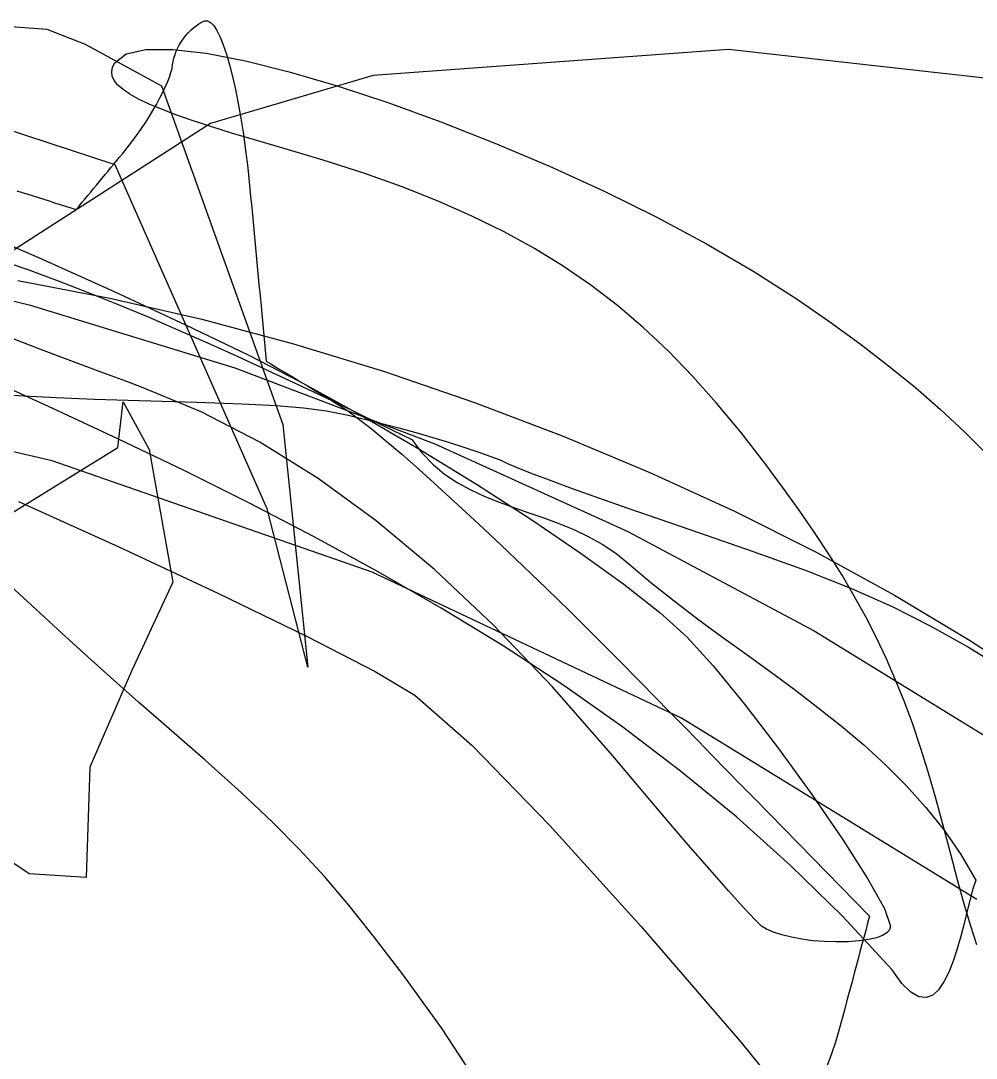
# Model space of a CAD drawing. Extents: x -75 to 75, y -75 to 75.
# Drawn here: x 20.72 to 42.74, y 51.09 to 75 of the extents above; entities that cross this region are included whole.
import ezdxf

# ---------------------------------------------------------------- set-up
doc = ezdxf.new("R2010")
doc.units = 0
for name, color, linetype in [('cat', 7, 'CONTINUOUS'), ('darth', 7, 'CONTINUOUS'), ('heart', 7, 'CONTINUOUS'), ('ironman', 7, 'CONTINUOUS'), ('jackskellington', 7, 'CONTINUOUS'), ('mushroom', 7, 'CONTINUOUS'), ('stormtrooper', 7, 'CONTINUOUS'), ('thundercats', 7, 'CONTINUOUS'), ('wolf', 7, 'CONTINUOUS')]:
    doc.layers.add(name, color=color, linetype=linetype)

msp = doc.modelspace()

# ---------------------------------------------------------------- linework, layer by layer
at = {"layer": 'cat', "color": 7}
for p, q in [((24.69923, 74.836785), (24.761858, 74.885652)), ((24.761858, 74.885652), (24.826204, 74.928654)), ((24.826204, 74.928654), (24.891971, 74.965281)), ((24.891971, 74.965281), (24.958747, 74.994925)), ((24.958747, 74.994925), (25.027042, 74.999977)), ((25.027042, 74.999977), (25.097358, 74.963452)), ((25.097358, 74.963452), (25.169195, 74.887469)), ((25.169195, 74.887469), (25.24194, 74.774081)), ((24.473808, 74.593354), (24.525612, 74.660435)), ((24.525612, 74.660435), (24.580753, 74.72367)), ((24.580753, 74.72367), (24.638727, 74.782655)), ((24.638727, 74.782655), (24.69923, 74.836785)), ((25.24194, 74.774081), (25.315089, 74.625197)), ((25.315089, 74.625197), (25.38814, 74.442757)), ((24.306664, 74.297718), (24.341671, 74.374714)), ((24.341671, 74.374714), (24.381436, 74.449988)), ((24.381436, 74.449988), (24.425649, 74.523038)), ((24.425649, 74.523038), (24.473808, 74.593354)), ((25.38814, 74.442757), (25.460581, 74.22872)), ((24.234119, 74.061673), (24.252548, 74.140692)), ((24.252548, 74.140692), (24.276819, 74.219508)), ((24.276819, 74.219508), (24.306664, 74.297718)), ((25.460581, 74.22872), (25.531811, 73.985024)), ((24.182924, 73.804382), (24.207703, 73.899082)), ((24.207703, 73.899082), (24.221984, 73.98306)), ((24.221984, 73.98306), (24.234119, 74.061673)), ((25.531811, 73.985024), (25.601319, 73.713608)), ((24.104209, 73.586862), (24.148219, 73.699946)), ((24.148219, 73.699946), (24.182924, 73.804382)), ((25.601319, 73.713608), (25.668601, 73.416425)), ((23.990688, 73.338919), (24.051496, 73.466167)), ((24.051496, 73.466167), (24.104209, 73.586862)), ((25.668601, 73.416425), (25.733049, 73.095412)), ((23.847221, 73.068962), (23.922393, 73.206167)), ((23.922393, 73.206167), (23.990688, 73.338919)), ((23.678356, 72.785362), (23.765673, 72.928336)), ((23.765673, 72.928336), (23.847221, 73.068962)), ((25.733049, 73.095412), (25.794263, 72.752526)), ((23.58588, 72.641076), (23.678356, 72.785362)), ((25.794263, 72.752526), (25.851628, 72.389706)), ((23.387879, 72.352772), (23.488852, 72.496525)), ((23.488852, 72.496525), (23.58588, 72.641076)), ((23.176441, 72.071817), (23.283547, 72.210854)), ((23.283547, 72.210854), (23.387879, 72.352772)), ((25.851628, 72.389706), (25.904643, 72.008898)), ((23.067142, 71.936714), (23.176441, 72.071817)), ((25.904643, 72.008898), (25.952703, 71.612046)), ((22.866812, 71.695412), (22.933585, 71.775845)), ((22.933585, 71.775845), (23.000362, 71.856281)), ((23.000362, 71.856281), (23.067142, 71.936714)), ((22.666482, 71.454106), (22.733259, 71.534539)), ((22.733259, 71.534539), (22.800035, 71.614975)), ((22.800035, 71.614975), (22.866812, 71.695412)), ((25.952703, 71.612046), (25.9954, 71.201085)), ((22.466152, 71.2128), (22.532929, 71.293234)), ((22.532929, 71.293234), (22.599705, 71.37367)), ((22.599705, 71.37367), (22.666482, 71.454106)), ((20.632868, 71.082888), (20.757031, 71.043529)), ((20.757031, 71.043529), (20.881206, 71.004173)), ((22.265825, 70.971492), (22.332599, 71.051928)), ((22.332599, 71.051928), (22.399376, 71.132364)), ((22.399376, 71.132364), (22.466152, 71.2128)), ((25.9954, 71.201085), (26.019474, 70.948146)), ((20.881206, 71.004173), (21.005367, 70.964713)), ((21.005367, 70.964713), (21.129542, 70.925357)), ((21.129542, 70.925357), (21.253706, 70.885998)), ((21.253706, 70.885998), (21.377881, 70.84664)), ((21.377881, 70.84664), (21.502044, 70.807284)), ((21.502044, 70.807284), (21.626216, 70.767925)), ((22.065495, 70.730186), (22.132269, 70.810622)), ((22.132269, 70.810622), (22.199046, 70.891059)), ((22.199046, 70.891059), (22.265825, 70.971492)), ((26.019474, 70.948146), (26.043547, 70.695205)), ((21.626216, 70.767925), (21.75038, 70.728569)), ((21.75038, 70.728569), (21.874544, 70.68921)), ((21.874544, 70.68921), (21.998719, 70.649753)), ((21.998719, 70.649753), (22.065495, 70.730186)), ((26.043547, 70.695205), (26.067621, 70.442263)), ((26.067621, 70.442263), (26.091694, 70.189321)), ((26.091694, 70.189321), (26.115768, 69.93638)), ((26.115768, 69.93638), (26.139842, 69.683441)), ((26.139842, 69.683441), (26.163915, 69.430499)), ((26.163915, 69.430499), (26.187989, 69.177558)), ((26.187989, 69.177558), (26.212062, 68.924619)), ((26.212062, 68.924619), (26.236136, 68.671677)), ((26.236136, 68.671677), (26.260209, 68.418735)), ((26.260209, 68.418735), (26.284283, 68.165797)), ((26.284283, 68.165797), (26.308356, 67.912855)), ((26.308356, 67.912855), (26.33243, 67.659913)), ((26.33243, 67.659913), (26.356504, 67.406972)), ((26.356504, 67.406972), (26.380577, 67.15403)), ((26.380577, 67.15403), (26.485668, 67.090798)), ((26.485668, 67.090798), (26.590759, 67.02756)), ((26.590759, 67.02756), (26.69585, 66.964326)), ((26.69585, 66.964326), (26.800944, 66.901091)), ((26.800944, 66.901091), (26.906035, 66.837854)), ((26.906035, 66.837854), (27.011127, 66.774622)), ((27.011127, 66.774622), (27.116218, 66.711384)), ((27.116218, 66.711384), (27.221312, 66.648149)), ((27.221312, 66.648149), (27.326403, 66.584915)), ((27.326403, 66.584915), (27.431494, 66.52168)), ((27.431494, 66.52168), (27.536588, 66.458445)), ((27.536588, 66.458445), (27.641679, 66.395208)), ((27.641679, 66.395208), (27.74677, 66.331973)), ((27.74677, 66.331973), (27.851861, 66.268738)), ((27.851861, 66.268738), (27.956955, 66.205504)), ((27.956955, 66.205504), (28.062046, 66.142269)), ((28.062046, 66.142269), (28.260675, 66.011284)), ((28.260675, 66.011284), (28.507374, 65.829188)), ((28.507374, 65.829188), (28.798591, 65.599254)), ((28.798591, 65.599254), (29.130763, 65.324761)), ((29.130763, 65.324761), (29.500311, 65.008991)), ((29.500311, 65.008991), (29.90368, 64.655217)), ((29.90368, 64.655217), (30.3373, 64.26673)), ((30.3373, 64.26673), (30.797624, 63.846786)), ((30.797624, 63.846786), (31.281074, 63.398688)), ((31.281074, 63.398688), (31.784084, 62.925698)), ((31.784084, 62.925698), (32.303099, 62.431089)), ((32.303099, 62.431089), (32.834549, 61.918153)), ((32.834549, 61.918153), (33.374872, 61.390166)), ((33.374872, 61.390166), (33.920495, 60.850399)), ((33.920495, 60.850399), (34.467868, 60.302134)), ((34.467868, 60.302134), (35.013432, 59.74864)), ((35.013432, 59.74864), (35.342802, 59.412279)), ((35.342802, 59.412279), (35.672169, 59.075907)), ((35.672169, 59.075907), (36.001539, 58.739546)), ((36.001539, 58.739546), (36.33091, 58.403174)), ((36.33091, 58.403174), (36.660277, 58.066816)), ((36.660277, 58.066816), (36.989639, 57.730444)), ((36.989639, 57.730444), (37.319006, 57.394074)), ((37.319006, 57.394074), (37.648377, 57.057711)), ((37.648377, 57.057711), (37.977747, 56.721341)), ((37.977747, 56.721341), (38.307114, 56.38498)), ((38.307114, 56.38498), (38.636488, 56.048608)), ((38.636488, 56.048608), (38.965855, 55.71225)), ((38.965855, 55.71225), (39.295225, 55.375878)), ((39.295225, 55.375878), (39.62461, 55.039517)), ((39.62461, 55.039517), (39.953963, 54.703145)), ((39.953963, 54.703145), (40.283344, 54.366775)), ((40.283344, 54.366775), (40.239318, 54.202099)), ((40.195319, 54.037425), (40.151293, 53.872751)), ((40.239318, 54.202099), (40.195319, 54.037425)), ((40.151293, 53.872751), (40.107294, 53.708066)), ((40.107294, 53.708066), (40.063268, 53.543392)), ((40.019269, 53.378718), (39.975242, 53.214041)), ((40.063268, 53.543392), (40.019269, 53.378718)), ((39.975242, 53.214041), (39.931244, 53.049356)), ((39.887217, 52.884682), (39.843219, 52.720003)), ((39.931244, 53.049356), (39.887217, 52.884682)), ((39.843219, 52.720003), (39.799192, 52.555329)), ((39.755194, 52.390644), (39.711195, 52.22597)), ((39.799192, 52.555329), (39.755194, 52.390644)), ((39.711195, 52.22597), (39.667169, 52.061296)), ((39.62317, 51.89662), (39.579144, 51.731934)), ((39.667169, 52.061296), (39.62317, 51.89662)), ((39.579144, 51.731934), (39.499726, 51.460042)), ((39.499726, 51.460042), (39.407665, 51.188919)), ((39.407665, 51.188919), (39.303985, 50.920275))]:
    msp.add_line(p, q, dxfattribs=at)
at = {"layer": 'darth', "color": 7}
for p, q in [((19.395335, 70.295674), (21.129027, 69.540727)), ((21.129027, 69.540727), (22.870793, 68.758909)), ((22.870793, 68.758909), (24.520086, 67.994682)), ((24.520086, 67.994682), (25.976363, 67.292502)), ((21.261568, 67.3966), (20.44522, 67.704691)), ((21.999354, 67.118893), (21.261568, 67.3966)), ((25.976363, 67.292502), (27.139079, 66.696833)), ((22.635015, 66.880452), (21.999354, 67.118893)), ((23.144985, 66.690155), (22.635015, 66.880452)), ((23.505702, 66.556887), (23.144985, 66.690155)), ((24.877482, 65.987557), (23.505702, 66.556887)), ((27.139079, 66.696833), (28.522752, 65.931954)), ((26.231829, 65.28783), (24.877482, 65.987557)), ((28.522752, 65.931954), (29.894776, 65.132396)), ((27.575437, 64.452469), (26.231829, 65.28783)), ((29.894776, 65.132396), (31.222775, 64.319523)), ((28.915002, 63.476234), (27.575437, 64.452469)), ((31.222775, 64.319523), (32.474368, 63.514707)), ((20.666064, 63.919631), (22.980233, 62.875092)), ((30.257219, 62.35389), (28.915002, 63.476234)), ((32.474368, 63.514707), (33.617179, 62.739315)), ((22.980233, 62.875092), (25.26464, 61.808888)), ((33.617179, 62.739315), (34.618828, 62.014715)), ((31.608782, 61.080193), (30.257219, 62.35389)), ((34.618828, 62.014715), (35.446936, 61.362277)), ((25.26464, 61.808888), (27.305799, 60.819007)), ((35.446936, 61.362277), (36.069126, 60.803369)), ((32.976388, 59.649908), (31.608782, 61.080193)), ((27.305799, 60.819007), (28.890225, 60.003439)), ((36.069126, 60.803369), (36.6806, 60.134935)), ((36.6806, 60.134935), (37.405369, 59.248873)), ((28.890225, 60.003439), (29.804433, 59.460172)), ((34.366728, 58.057793), (32.976388, 59.649908)), ((29.804433, 59.460172), (31.118432, 58.302875)), ((37.405369, 59.248873), (38.183349, 58.230423)), ((31.118432, 58.302875), (32.907862, 56.46512)), ((38.183349, 58.230423), (38.954462, 57.164828)), ((34.974603, 57.336063), (34.366728, 58.057793)), ((35.55934, 56.648296), (34.974603, 57.336063)), ((38.954462, 57.164828), (39.658626, 56.137327)), ((32.907862, 56.46512), (35.015574, 54.133648)), ((36.106879, 56.010581), (35.55934, 56.648296)), ((36.603161, 55.439002), (36.106879, 56.010581)), ((39.658626, 56.137327), (40.235765, 55.233158)), ((37.034126, 54.949649), (36.603161, 55.439002)), ((40.235765, 55.233158), (40.625799, 54.537562)), ((37.385715, 54.558605), (37.034126, 54.949649)), ((37.643872, 54.281959), (37.385715, 54.558605)), ((40.625799, 54.537562), (40.768643, 54.135779)), ((37.794531, 54.135793), (37.643872, 54.281959)), ((35.015574, 54.133648), (37.284426, 51.495204)), ((37.910127, 54.062159), (37.794531, 54.135793)), ((38.067796, 53.993502), (37.910127, 54.062159)), ((40.747476, 54.052222), (40.685268, 53.978886)), ((40.768643, 54.135779), (40.747476, 54.052222)), ((38.260522, 53.931289), (38.067796, 53.993502)), ((38.481294, 53.877015), (38.260522, 53.931289)), ((38.723096, 53.832187), (38.481294, 53.877015)), ((38.978911, 53.798306), (38.723096, 53.832187)), ((39.24173, 53.776886), (38.978911, 53.798306)), ((40.262099, 53.823063), (40.045437, 53.793452)), ((40.441606, 53.864025), (40.262099, 53.823063)), ((40.582985, 53.916061), (40.441606, 53.864025)), ((40.685268, 53.978886), (40.582985, 53.916061)), ((39.504538, 53.769407), (39.24173, 53.776886)), ((39.792591, 53.775475), (39.504538, 53.769407)), ((40.045437, 53.793452), (39.792591, 53.775475)), ((37.284426, 51.495204), (39.557277, 48.736527))]:
    msp.add_line(p, q, dxfattribs=at)
at = {"layer": 'heart', "color": 7}
for p, q in [((37.032861, 74.334692), (28.839597, 73.73497)), ((46.654875, 73.25872), (37.032861, 74.334692)), ((28.839597, 73.73497), (25.091334, 72.632539)), ((25.091334, 72.632539), (9.939529, 62.895872))]:
    msp.add_line(p, q, dxfattribs=at)
at = {"layer": 'ironman', "color": 7}
for p, q in [((20.178769, 69.509736), (20.882245, 69.263717)), ((20.882245, 69.263717), (21.581735, 69.006192)), ((21.581735, 69.006192), (22.277434, 68.738075)), ((22.277434, 68.738075), (22.969534, 68.460284)), ((22.969534, 68.460284), (23.658229, 68.17373)), ((23.658229, 68.17373), (24.343714, 67.87933)), ((24.343714, 67.87933), (25.026181, 67.577998)), ((25.026181, 67.577998), (25.705824, 67.270653)), ((25.705824, 67.270653), (26.382837, 66.958204)), ((26.382837, 66.958204), (27.057414, 66.641571)), ((21.458611, 66.06728), (19.938084, 66.761673)), ((27.057414, 66.641571), (27.729748, 66.321666)), ((27.729748, 66.321666), (28.400034, 65.999408)), ((22.977375, 65.358385), (21.458611, 66.06728)), ((28.400034, 65.999408), (29.068463, 65.67571)), ((29.068463, 65.67571), (29.73523, 65.351485)), ((24.490519, 64.631254), (22.977375, 65.358385)), ((29.73523, 65.351485), (29.962859, 65.044072)), ((29.962859, 65.044072), (30.21518, 64.779353)), ((25.994186, 63.882154), (24.490519, 64.631254)), ((30.21518, 64.779353), (30.489316, 64.551845)), ((30.489316, 64.551845), (30.782401, 64.356062)), ((30.782401, 64.356062), (31.091564, 64.18652)), ((31.091564, 64.18652), (31.413933, 64.037738)), ((27.484518, 63.107356), (25.994186, 63.882154)), ((31.413933, 64.037738), (31.746639, 63.90423)), ((31.746639, 63.90423), (32.086807, 63.780515)), ((32.086807, 63.780515), (32.431569, 63.661104)), ((32.431569, 63.661104), (32.778054, 63.540516)), ((32.778054, 63.540516), (33.123392, 63.413267)), ((33.123392, 63.413267), (33.464712, 63.273878)), ((33.464712, 63.273878), (33.799142, 63.116855)), ((28.957659, 62.303121), (27.484518, 63.107356)), ((33.799142, 63.116855), (34.123811, 62.936724)), ((34.123811, 62.936724), (34.43585, 62.727995)), ((34.43585, 62.727995), (34.732386, 62.485185)), ((34.732386, 62.485185), (35.246629, 62.051176)), ((30.409752, 61.465717), (28.957659, 62.303121)), ((35.246629, 62.051176), (35.777672, 61.629567)), ((31.836939, 60.591415), (30.409752, 61.465717)), ((35.777672, 61.629567), (36.321506, 61.217082)), ((36.321506, 61.217082), (36.874114, 60.810436)), ((36.874114, 60.810436), (37.431486, 60.406353)), ((33.235361, 59.676476), (31.836939, 60.591415)), ((37.431486, 60.406353), (37.989612, 60.001548)), ((37.989612, 60.001548), (38.544477, 59.592743)), ((34.601164, 58.717172), (33.235361, 59.676476)), ((38.544477, 59.592743), (39.092073, 59.176655)), ((39.092073, 59.176655), (39.628389, 58.750002)), ((35.93049, 57.709765), (34.601164, 58.717172)), ((39.628389, 58.750002), (40.149407, 58.309507)), ((40.149407, 58.309507), (40.651122, 57.851887)), ((37.219484, 56.650526), (35.93049, 57.709765)), ((40.651122, 57.851887), (41.129517, 57.373861)), ((41.129517, 57.373861), (41.580585, 56.872149)), ((41.580585, 56.872149), (42.000311, 56.343471)), ((38.464284, 55.53572), (37.219484, 56.650526)), ((42.000311, 56.343471), (42.384686, 55.784541)), ((42.384686, 55.784541), (42.729695, 55.192086)), ((39.661033, 54.361611), (38.464284, 55.53572)), ((42.729695, 55.192086), (42.66543, 54.992383)), ((42.66543, 54.992383), (42.600166, 54.752883)), ((42.600166, 54.752883), (42.532514, 54.484126)), ((40.805879, 53.12447), (39.661033, 54.361611)), ((42.532514, 54.484126), (42.461093, 54.196655)), ((42.461093, 54.196655), (42.384517, 53.901013)), ((42.384517, 53.901013), (42.3014, 53.607736)), ((42.3014, 53.607736), (42.210361, 53.327373)), ((42.210361, 53.327373), (42.110008, 53.070461)), ((41.030559, 52.81426), (40.805879, 53.12447)), ((41.998962, 52.847542), (41.87584, 52.669161)), ((42.110008, 53.070461), (41.998962, 52.847542)), ((41.234851, 52.611836), (41.030559, 52.81426)), ((41.420141, 52.506657), (41.234851, 52.611836)), ((41.87584, 52.669161), (41.73925, 52.545855)), ((41.587812, 52.488171), (41.420141, 52.506657)), ((41.73925, 52.545855), (41.587812, 52.488171))]:
    msp.add_line(p, q, dxfattribs=at)
at = {"layer": 'jackskellington', "color": 7}
for p, q in [((20.174261, 66.391815), (20.791587, 66.353292)), ((20.791587, 66.353292), (21.536861, 66.317168)), ((21.536861, 66.317168), (22.419527, 66.28277)), ((22.419527, 66.28277), (23.449026, 66.249417)), ((23.449026, 66.249417), (24.782237, 66.208439)), ((24.782237, 66.208439), (25.813583, 66.170802)), ((25.813583, 66.170802), (26.610379, 66.12938)), ((26.610379, 66.12938), (27.239939, 66.07705)), ((27.239939, 66.07705), (27.769579, 66.006686)), ((27.769579, 66.006686), (28.266613, 65.911168)), ((28.266613, 65.911168), (28.798356, 65.783367)), ((28.798356, 65.783367), (29.432123, 65.616159)), ((29.432123, 65.616159), (29.828301, 65.507156)), ((29.828301, 65.507156), (30.221535, 65.393409)), ((30.221535, 65.393409), (30.601533, 65.278268)), ((30.601533, 65.278268), (30.957994, 65.165083)), ((30.957994, 65.165083), (31.280625, 65.057206)), ((31.280625, 65.057206), (31.559125, 64.957994)), ((31.559125, 64.957994), (31.783201, 64.870793)), ((31.783201, 64.870793), (31.942555, 64.798956)), ((31.942555, 64.798956), (32.136831, 64.712556)), ((32.136831, 64.712556), (32.460997, 64.58362)), ((32.460997, 64.58362), (32.897733, 64.418424)), ((32.897733, 64.418424), (33.42973, 64.223245)), ((33.42973, 64.223245), (34.039669, 64.004365)), ((34.039669, 64.004365), (34.71024, 63.768057)), ((34.71024, 63.768057), (35.424124, 63.520602)), ((35.424124, 63.520602), (36.164009, 63.268276)), ((36.164009, 63.268276), (37.604954, 62.772143)), ((37.604954, 62.772143), (38.821301, 62.329317)), ((38.821301, 62.329317), (39.869045, 61.913318)), ((21.069986, 61.435626), (20.502301, 61.962784)), ((39.869045, 61.913318), (40.804197, 61.497673)), ((40.804197, 61.497673), (41.682755, 61.055908)), ((21.66523, 60.889111), (21.069986, 61.435626)), ((41.682755, 61.055908), (42.560723, 60.561542)), ((22.269839, 60.339851), (21.66523, 60.889111)), ((42.560723, 60.561542), (43.494108, 59.988103)), ((22.865622, 59.804458), (22.269839, 60.339851)), ((23.434385, 59.299554), (22.865622, 59.804458)), ((23.957936, 58.841747), (23.434385, 59.299554)), ((24.967663, 57.95958), (23.957936, 58.841747)), ((25.809741, 57.2031), (24.967663, 57.95958)), ((26.523289, 56.531406), (25.809741, 57.2031)), ((27.147426, 55.903594), (26.523289, 56.531406)), ((27.721272, 55.278757), (27.147426, 55.903594)), ((28.283947, 54.615992), (27.721272, 55.278757)), ((28.87457, 53.874393), (28.283947, 54.615992)), ((29.532258, 53.013057), (28.87457, 53.874393)), ((30.414555, 51.79045), (29.532258, 53.013057)), ((31.252397, 50.525003), (30.414555, 51.79045))]:
    msp.add_line(p, q, dxfattribs=at)
at = {"layer": 'mushroom', "color": 7}
for p, q in [((20.655453, 69.012937), (22.771261, 68.609472)), ((22.771261, 68.609472), (24.891424, 68.122298)), ((24.891424, 68.122298), (27.006374, 67.556002)), ((27.006374, 67.556002), (29.106546, 66.91518)), ((29.106546, 66.91518), (31.182372, 66.20442)), ((31.182372, 66.20442), (33.224287, 65.428317)), ((33.224287, 65.428317), (35.222722, 64.591463)), ((35.222722, 64.591463), (37.168111, 63.69845)), ((37.168111, 63.69845), (39.050889, 62.753869)), ((39.050889, 62.753869), (40.861488, 61.762315)), ((40.861488, 61.762315), (42.590342, 60.72838)), ((42.590342, 60.72838), (44.227883, 59.656653))]:
    msp.add_line(p, q, dxfattribs=at)
at = {"layer": 'stormtrooper', "color": 7}
for p, q in [((22.886395, 74.033716), (23.148972, 74.23888)), ((23.148972, 74.23888), (23.601662, 74.33866)), ((23.601662, 74.33866), (24.224313, 74.340071)), ((24.224313, 74.340071), (24.996773, 74.250036)), ((24.996773, 74.250036), (25.898889, 74.075572)), ((22.816511, 73.826517), (22.836063, 73.929325)), ((22.836063, 73.929325), (22.886395, 74.033716)), ((25.898889, 74.075572), (26.91051, 73.823661)), ((22.829369, 73.724457), (22.816511, 73.826517)), ((22.876266, 73.622309), (22.829369, 73.724457)), ((26.91051, 73.823661), (28.011483, 73.501292)), ((22.958833, 73.519236), (22.876266, 73.622309)), ((23.0787, 73.414407), (22.958833, 73.519236)), ((23.237498, 73.30698), (23.0787, 73.414407)), ((28.011483, 73.501292), (29.181656, 73.115447)), ((23.436857, 73.196125), (23.237498, 73.30698)), ((23.678407, 73.081004), (23.436857, 73.196125)), ((23.963779, 72.96078), (23.678407, 73.081004)), ((24.294602, 72.834621), (23.963779, 72.96078)), ((29.181656, 73.115447), (30.400876, 72.673111)), ((24.672506, 72.701689), (24.294602, 72.834621)), ((25.099123, 72.561148), (24.672506, 72.701689)), ((25.576082, 72.412166), (25.099123, 72.561148)), ((30.400876, 72.673111), (31.64899, 72.181268)), ((26.105014, 72.253904), (25.576082, 72.412166)), ((26.687549, 72.085527), (26.105014, 72.253904)), ((27.687902, 71.788759), (26.687549, 72.085527)), ((31.64899, 72.181268), (32.90585, 71.646906)), ((28.62685, 71.484696), (27.687902, 71.788759)), ((32.90585, 71.646906), (34.151299, 71.077009)), ((29.508941, 71.170379), (28.62685, 71.484696)), ((30.338725, 70.842844), (29.508941, 71.170379)), ((34.151299, 71.077009), (35.365185, 70.478563)), ((31.120746, 70.499131), (30.338725, 70.842844)), ((31.859556, 70.136278), (31.120746, 70.499131)), ((35.365185, 70.478563), (36.527359, 69.858549)), ((32.559701, 69.751327), (31.859556, 70.136278)), ((36.527359, 69.858549), (37.617665, 69.223955)), ((33.225729, 69.341314), (32.559701, 69.751327)), ((33.862185, 68.903277), (33.225729, 69.341314)), ((37.617665, 69.223955), (38.615956, 68.581764)), ((34.473622, 68.434258), (33.862185, 68.903277)), ((35.064587, 67.93129), (34.473622, 68.434258)), ((38.615956, 68.581764), (39.364855, 68.061755)), ((35.639629, 67.391418), (35.064587, 67.93129)), ((39.364855, 68.061755), (40.065407, 67.552838)), ((40.065407, 67.552838), (40.722209, 67.049808)), ((36.203292, 66.81168), (35.639629, 67.391418)), ((40.722209, 67.049808), (41.339866, 66.547464)), ((36.760125, 66.189112), (36.203292, 66.81168)), ((41.339866, 66.547464), (41.922971, 66.04061)), ((37.314677, 65.520753), (36.760125, 66.189112)), ((41.922971, 66.04061), (42.476124, 65.524041)), ((37.871499, 64.803644), (37.314677, 65.520753)), ((42.476124, 65.524041), (43.003927, 64.992558)), ((38.281046, 64.252052), (37.871499, 64.803644)), ((38.661777, 63.721702), (38.281046, 64.252052)), ((39.015489, 63.208956), (38.661777, 63.721702)), ((39.343973, 62.710164), (39.015489, 63.208956)), ((39.64903, 62.221691), (39.343973, 62.710164)), ((39.932452, 61.739896), (39.64903, 62.221691)), ((40.196036, 61.261131), (39.932452, 61.739896)), ((40.441575, 60.78176), (40.196036, 61.261131)), ((40.670869, 60.298141), (40.441575, 60.78176)), ((40.885711, 59.806628), (40.670869, 60.298141)), ((41.087898, 59.303584), (40.885711, 59.806628)), ((41.279222, 58.785368), (41.087898, 59.303584)), ((41.461484, 58.248333), (41.279222, 58.785368)), ((41.636476, 57.688841), (41.461484, 58.248333)), ((41.805995, 57.10325), (41.636476, 57.688841)), ((41.971835, 56.487918), (41.805995, 57.10325)), ((42.154918, 55.790109), (41.971835, 56.487918)), ((42.321302, 55.169754), (42.154918, 55.790109)), ((42.474619, 54.619517), (42.321302, 55.169754)), ((42.618505, 54.132059), (42.474619, 54.619517)), ((42.75659, 53.700039), (42.618505, 54.132059))]:
    msp.add_line(p, q, dxfattribs=at)
at = {"layer": 'thundercats', "color": 7}
for p, q in [((16.058124, 69.611486), (20.918698, 68.454236)), ((20.918698, 68.454236), (25.657308, 66.997501)), ((25.657308, 66.997501), (30.260857, 65.252572)), ((21.446091, 64.855705), (13.896966, 66.626664)), ((30.260857, 65.252572), (34.716243, 63.230752)), ((28.819435, 62.291787), (21.446091, 64.855705)), ((34.716243, 63.230752), (39.01037, 60.943338)), ((35.946585, 58.926242), (28.819435, 62.291787)), ((39.01037, 60.943338), (43.130137, 58.401627)), ((42.757118, 54.750408), (35.946585, 58.926242))]:
    msp.add_line(p, q, dxfattribs=at)
at = {"layer": 'wolf', "color": 7}
for p, q in [((19.457815, 74.938461), (21.320505, 74.805653)), ((21.320505, 74.805653), (22.207365, 74.463602)), ((22.207365, 74.463602), (23.964063, 73.497522)), ((23.964063, 73.497522), (26.758625, 65.692263)), ((22.893902, 71.68016), (20.297737, 72.532483)), ((26.403984, 63.75505), (22.893902, 71.68016)), ((22.955378, 65.165983), (23.078949, 66.218545)), ((23.078949, 66.218545), (23.677896, 65.115491)), ((26.758625, 65.692263), (27.333873, 60.102699)), ((20.242308, 63.488237), (22.955378, 65.165983)), ((23.677896, 65.115491), (24.225551, 62.062891)), ((27.333873, 60.102699), (26.403984, 63.75505)), ((24.225551, 62.062891), (23.270937, 60.008262)), ((23.270937, 60.008262), (22.315657, 57.798058)), ((22.315657, 57.798058), (22.227945, 55.25437)), ((20.91566, 55.342084), (20.131618, 55.868364)), ((22.227945, 55.25437), (20.91566, 55.342084))]:
    msp.add_line(p, q, dxfattribs=at)

doc.saveas('drawing.dxf')
